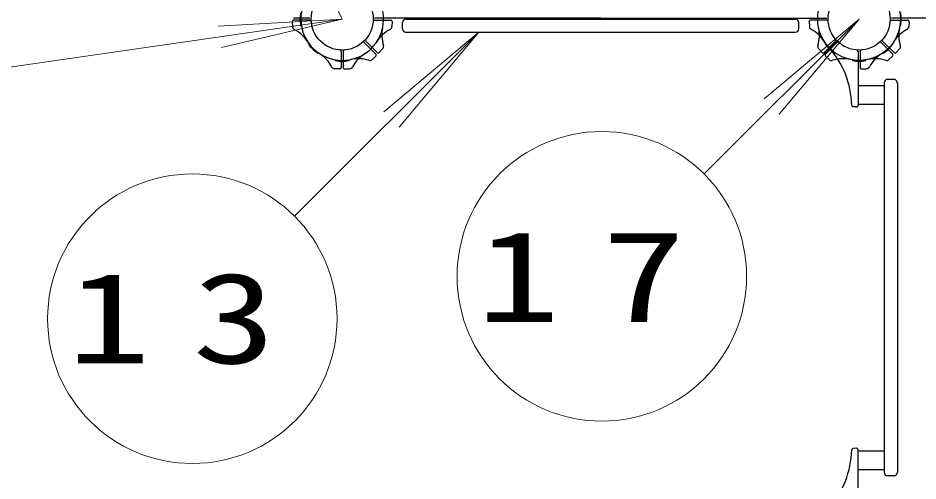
# Model space of a CAD drawing. Units: millimetres on the paper, scale 1:60. Extents: x -385 to 0, y -594 to 267.
# Drawn here: x -234.73 to -212.96, y 143.77 to 154.96 of the extents above; entities that cross this region are included whole.
import ezdxf

# ---------------------------------------------------------------- set-up
doc = ezdxf.new("R2010")
doc.units = ezdxf.units.MM
doc.linetypes.add('USER2', pattern=[6, 3, -1, 1, -1])
doc.layers.add('LY_1', color=7, linetype='Continuous', lineweight=25)
doc.styles.add('ＭＳ ゴシック', font='')
doc.styles.get('ＭＳ ゴシック').set_extended_font_data('MS Gothic')

msp = doc.modelspace()

# ---------------------------------------------------------------- linework, layer by layer
at = {"layer": 'LY_1', "linetype": 'USER2', "lineweight": 13}
msp.add_line((-237.414, 177.34), (-226.889, 154.935), dxfattribs=at)
at = {"layer": 'LY_1', "lineweight": 13}
for p, q in [((-239.133, 153.168), (-226.889, 154.935)), ((-226.889, 154.935), (-229.885, 154.767)), ((-226.889, 154.935), (-229.81, 154.25)), ((-218.135, 151.19), (-214.389, 154.935)), ((-214.389, 154.935), (-216.687, 153.007)), ((-214.389, 154.935), (-216.318, 152.637)), ((-228.039, 150.166), (-223.586, 154.619)), ((-223.586, 154.619), (-225.884, 152.69)), ((-223.586, 154.619), (-225.514, 152.321))]:
    msp.add_line(p, q, dxfattribs=at)
at = {"layer": 'LY_1'}
for p, q in [((-228.096, 154.876), (-228.092, 154.745)), ((-227.671, 154.96), (-228.063, 154.96)), ((-227.671, 154.91), (-228.063, 154.91)), ((-227.875, 154.769), (-227.878, 154.769)), ((-220.639, 154.96), (-226.108, 154.96)), ((-226.108, 154.91), (-225.716, 154.91)), ((-225.682, 154.876), (-225.686, 154.755)), ((-225.431, 154.702), (-225.431, 154.852)), ((-225.348, 154.935), (-215.931, 154.935)), ((-220.639, 154.96), (-215.171, 154.96)), ((-215.848, 154.702), (-215.848, 154.852)), ((-215.596, 154.876), (-215.592, 154.755)), ((-215.171, 154.91), (-215.563, 154.91)), ((-208.139, 154.96), (-213.608, 154.96)), ((-213.608, 154.91), (-213.216, 154.91)), ((-213.403, 154.769), (-213.401, 154.769)), ((-213.182, 154.876), (-213.187, 154.745)), ((-225.348, 154.619), (-215.931, 154.619)), ((-227.704, 154.356), (-227.706, 154.354)), ((-226.355, 154.365), (-226.077, 154.088)), ((-226.319, 154.401), (-226.042, 154.123)), ((-214.959, 154.401), (-215.237, 154.123)), ((-215.204, 154.356), (-215.206, 154.354)), ((-214.924, 154.365), (-215.202, 154.088)), ((-213.855, 154.365), (-213.577, 154.088)), ((-213.819, 154.401), (-213.542, 154.123)), ((-213.574, 154.356), (-213.572, 154.354)), ((-227.469, 154.12), (-227.471, 154.118)), ((-226.914, 154.154), (-226.914, 153.762)), ((-226.864, 154.154), (-226.864, 153.762)), ((-225.994, 154.124), (-225.904, 154.22)), ((-215.285, 154.124), (-215.374, 154.22)), ((-214.969, 154.12), (-214.971, 154.118)), ((-214.414, 154.154), (-214.414, 152.845)), ((-214.364, 154.154), (-214.364, 153.762)), ((-213.81, 154.12), (-213.808, 154.118)), ((-213.494, 154.124), (-213.404, 154.22)), ((-227.056, 153.949), (-227.056, 153.947)), ((-226.723, 153.949), (-226.723, 153.947)), ((-226.078, 154.04), (-226.174, 153.95)), ((-215.201, 154.04), (-215.105, 153.95)), ((-214.556, 153.949), (-214.556, 153.947)), ((-214.223, 153.949), (-214.223, 153.947)), ((-213.578, 154.04), (-213.674, 153.95)), ((-226.949, 153.728), (-227.08, 153.733)), ((-226.83, 153.728), (-226.709, 153.732)), ((-214.33, 153.728), (-214.209, 153.732)), ((-213.548, 153.477), (-213.698, 153.477)), ((-214.414, 153.329), (-213.781, 153.329)), ((-213.781, 153.394), (-213.781, 143.977)), ((-213.464, 153.394), (-213.464, 143.977)), ((-214.449, 152.811), (-214.537, 152.816)), ((-214.414, 152.875), (-213.781, 152.875)), ((-214.449, 144.559), (-214.537, 144.555)), ((-214.414, 143.217), (-214.414, 144.526)), ((-214.414, 144.495), (-213.781, 144.495)), ((-214.414, 144.042), (-213.781, 144.042)), ((-213.548, 143.894), (-213.698, 143.894))]:
    msp.add_line(p, q, dxfattribs=at)
for centre, radius in [((-214.389, 154.935), 1), ((-226.889, 154.935), 0.75), ((-214.389, 154.935), 0.75)]:
    msp.add_circle(centre, radius, dxfattribs=at)
at = {"layer": 'LY_1', "lineweight": 13}
for centre in [(-220.61, 148.715), (-230.513, 147.691)]:
    msp.add_circle(centre, 3.5, dxfattribs=at)
at = {"layer": 'LY_1'}
for centre, radius, start, end in [((-226.889, 154.935), 1, 47.7828, 42.2172), ((-226.889, 154.935), 1.017, 171.3731, 180), ((-214.389, 154.935), 1.017, 360, 8.6269), ((-228.063, 154.877), 0.0333, 90, 182), ((-228.009, 154.758), 0.0833, 182, 242.5412), ((-226.889, 154.935), 1.017, 180, 188.6269), ((-227.878, 154.785), 0.0167, 188.6269, 270), ((-227.671, 154.877), 0.0333, 4.2707, 90), ((-226.108, 154.877), 0.0333, 90, 175.7293), ((-225.77, 154.758), 0.0833, 297.4588, 358), ((-225.716, 154.877), 0.0333, 358, 90), ((-225.348, 154.852), 0.0833, 90, 180), ((-215.931, 154.852), 0.0833, 0, 90), ((-215.563, 154.877), 0.0333, 90, 182), ((-215.509, 154.758), 0.0833, 182, 242.5412), ((-215.171, 154.877), 0.0333, 4.2707, 90), ((-213.608, 154.877), 0.0333, 90, 175.7293), ((-213.401, 154.785), 0.0167, 270, 351.3731), ((-214.389, 154.935), 1.017, 351.3731, 360), ((-213.27, 154.758), 0.0833, 297.4588, 358), ((-213.216, 154.877), 0.0333, 358, 90), ((-228.432, 153.944), 0.833, 32.7272, 62.5412), ((-225.347, 153.944), 0.833, 117.4588, 147.2728), ((-225.098, 154.546), 0.833, 167.7272, 197.5412), ((-225.348, 154.702), 0.0833, 180, 270), ((-215.931, 154.702), 0.0833, 270, 0), ((-215.932, 153.944), 0.833, 32.7272, 62.5412), ((-216.181, 154.546), 0.833, 342.4588, 12.2728), ((-212.847, 153.944), 0.833, 117.4588, 147.2728), ((-212.598, 154.546), 0.833, 167.7272, 197.5412), ((-227.695, 154.342), 0.0167, 135, 216.3731), ((-226.889, 154.935), 1.017, 216.3731, 225), ((-226.378, 154.342), 0.0333, 45, 130.7293), ((-226.296, 154.424), 0.0333, 139.2707, 225), ((-215.195, 154.342), 0.0167, 135, 216.3731), ((-214.389, 154.935), 1.017, 216.3731, 225), ((-214.983, 154.424), 0.0333, 315, 40.7293), ((-214.9, 154.342), 0.0333, 49.2707, 135), ((-213.878, 154.342), 0.0333, 45, 130.7293), ((-213.796, 154.424), 0.0333, 139.2707, 225), ((-214.389, 154.935), 1.017, 315, 323.6269), ((-213.584, 154.342), 0.0167, 323.6269, 45), ((-226.889, 154.935), 1.017, 225, 233.6269), ((-227.482, 154.13), 0.0167, 233.6269, 315), ((-226.948, 154.154), 0.0333, 0, 85.7293), ((-226.831, 154.154), 0.0333, 94.2707, 180), ((-226.018, 154.147), 0.0333, 225, 317), ((-225.972, 154.269), 0.0833, 317, 17.5412), ((-215.307, 154.269), 0.0833, 162.4588, 223), ((-215.261, 154.147), 0.0333, 223, 315), ((-216.735, 152.808), 2.167, 1.0841, 42.2172), ((-214.389, 154.935), 1.017, 225, 233.6269), ((-214.982, 154.13), 0.0167, 233.6269, 315), ((-214.448, 154.154), 0.0333, 360, 85.7293), ((-214.331, 154.154), 0.0333, 94.2707, 180), ((-213.796, 154.13), 0.0167, 225, 306.3731), ((-214.389, 154.935), 1.017, 306.3731, 315), ((-213.518, 154.147), 0.0333, 225, 317), ((-213.472, 154.269), 0.0833, 317, 17.5412), ((-227.881, 153.393), 0.833, 27.4588, 57.2728), ((-227.039, 153.947), 0.0167, 180, 261.3731), ((-226.889, 154.935), 1.017, 261.3731, 270), ((-226.889, 154.935), 1.017, 270, 278.6269), ((-226.739, 153.947), 0.0167, 278.6269, 0), ((-226.5, 153.144), 0.833, 72.4588, 102.2728), ((-225.898, 153.393), 0.833, 122.7272, 152.5412), ((-226.223, 154.018), 0.0833, 252.4588, 313), ((-226.101, 154.064), 0.0333, 313, 45), ((-215.178, 154.064), 0.0333, 135, 227), ((-215.055, 154.018), 0.0833, 227, 287.5412), ((-214.779, 153.144), 0.833, 77.7272, 107.5412), ((-214.539, 153.947), 0.0167, 180, 261.3731), ((-214.389, 154.935), 1.017, 261.3731, 270), ((-214.389, 154.935), 1.017, 270, 278.6269), ((-214.239, 153.947), 0.0167, 278.6269, 0), ((-214, 153.144), 0.833, 72.4588, 102.2728), ((-213.398, 153.393), 0.833, 122.7272, 152.5412), ((-213.723, 154.018), 0.0833, 252.4588, 313), ((-213.601, 154.064), 0.0333, 313, 45), ((-227.067, 153.816), 0.0833, 207.4588, 268), ((-226.948, 153.762), 0.0333, 268, 0), ((-226.831, 153.762), 0.0333, 180, 272), ((-226.712, 153.816), 0.0833, 272, 332.5412), ((-214.331, 153.762), 0.0333, 180, 272), ((-214.212, 153.816), 0.0833, 272, 332.5412), ((-213.698, 153.394), 0.0833, 90, 180), ((-213.548, 153.394), 0.0833, 360, 90), ((-214.535, 152.849), 0.0333, 181.0841, 267), ((-214.448, 152.845), 0.0333, 267, 360), ((-216.735, 144.563), 2.167, 317.7828, 358.9158), ((-214.535, 144.522), 0.0333, 93, 178.9158), ((-214.448, 144.526), 0.0333, 360, 93), ((-213.698, 143.977), 0.0833, 180, 270), ((-213.548, 143.977), 0.0833, 270, 360)]:
    msp.add_arc(centre, radius, start, end, dxfattribs=at)

# ---------------------------------------------------------------- texts
at = {"layer": 'LY_1', "char_height": 2.199, "attachment_point": 5, "style": 'ＭＳ ゴシック'}
for s, insert in [('\\T1.5;\\W1.35;17', (-220.61, 148.715)), ('\\T1.5;\\W1.35;13', (-230.513, 147.691))]:
    msp.add_mtext(s, dxfattribs=dict(at, insert=insert))

doc.saveas('drawing.dxf')
